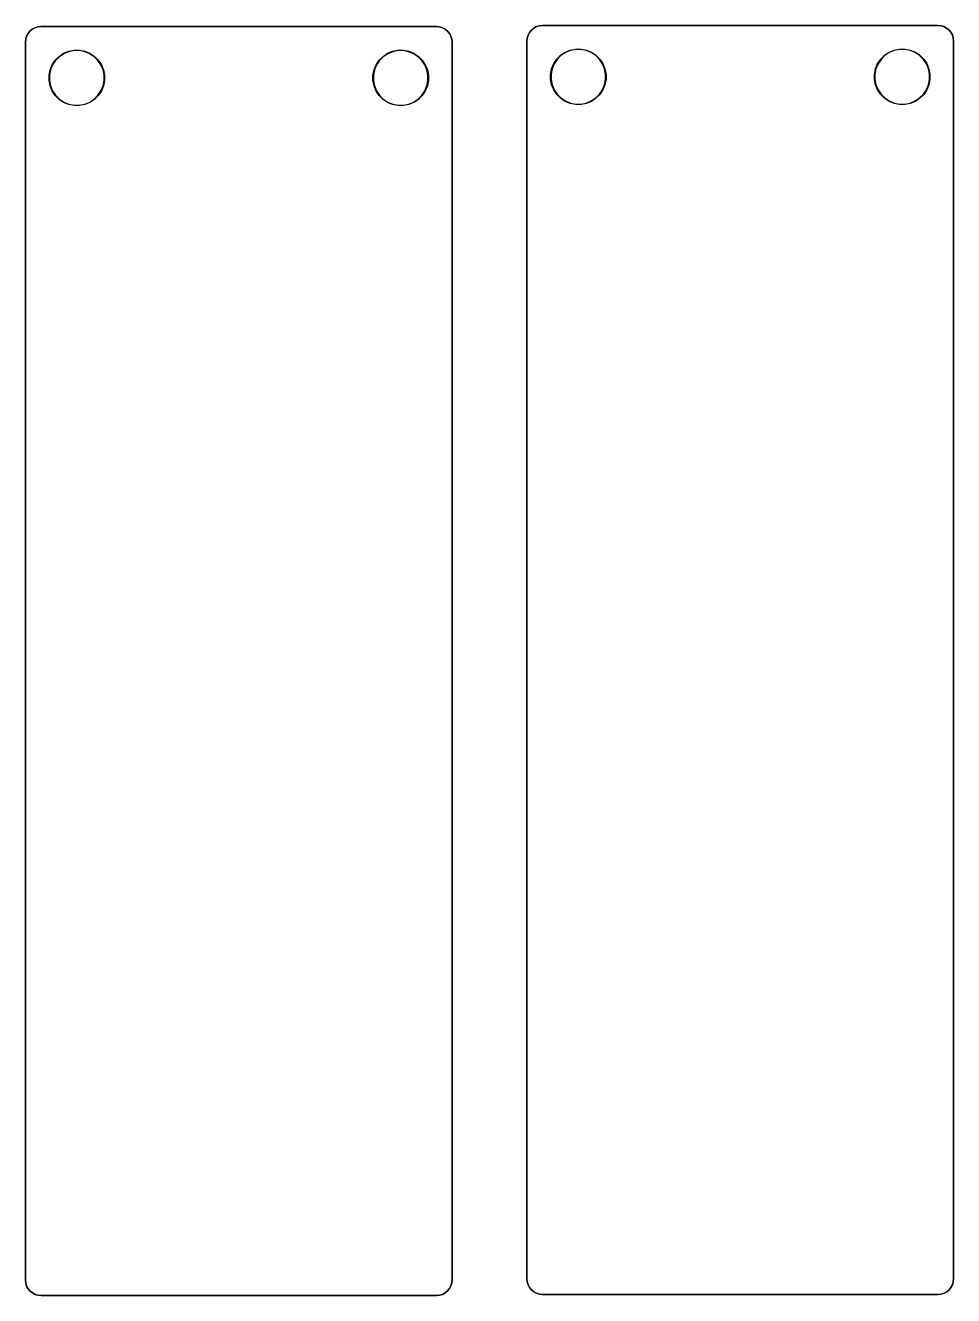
# Model space of a CAD drawing. Extents: x 46.1 to 133.9, y -153.7 to -55.1.
# Drawn here: x 92.4 to 133.9, y -153.7 to -96.8 of the extents above; entities that cross this region are included whole.
import ezdxf

# ---------------------------------------------------------------- set-up
doc = ezdxf.new("R2010")
doc.units = 0
doc.layers.add('BLACK', color=7, linetype='CONTINUOUS')

msp = doc.modelspace()

# ---------------------------------------------------------------- linework, layer by layer
at = {"layer": 'BLACK', "linetype": 'Continuous'}
for p, q in [((92.4528, -97.3332), (92.5169, -97.2126)), ((92.517, -97.2126), (92.4528, -97.3333)), ((92.5169, -97.2126), (92.5169, -97.2126)), ((92.5169, -97.2126), (92.5169, -97.2126)), ((92.5169, -97.2126), (92.517, -97.2126)), ((92.517, -97.2126), (92.6033, -97.1068)), ((92.6033, -97.1068), (92.517, -97.2126)), ((92.517, -97.2126), (92.517, -97.2126)), ((92.517, -97.2126), (92.517, -97.2126)), ((92.517, -97.2126), (92.517, -97.2126)), ((92.6033, -97.1068), (92.7086, -97.0197)), ((92.7086, -97.0197), (92.6033, -97.1068)), ((92.6033, -97.1068), (92.6033, -97.1068)), ((92.6033, -97.1068), (92.6033, -97.1068)), ((92.6033, -97.1068), (92.6033, -97.1068)), ((92.6033, -97.1068), (92.6033, -97.1068)), ((92.6033, -97.1068), (92.6033, -97.1068)), ((92.7086, -97.0197), (92.8287, -96.9547)), ((92.8287, -96.9547), (92.7086, -97.0197)), ((92.7086, -97.0197), (92.7086, -97.0197)), ((92.7086, -97.0197), (92.7086, -97.0197)), ((92.7086, -97.0197), (92.7086, -97.0197)), ((92.7086, -97.0197), (92.7086, -97.0197)), ((92.7086, -97.0197), (92.7086, -97.0197)), ((92.8287, -96.9547), (92.9592, -96.9143)), ((92.9592, -96.9143), (92.8287, -96.9547)), ((92.8287, -96.9547), (92.8287, -96.9547)), ((92.8287, -96.9547), (92.8287, -96.9547)), ((92.8287, -96.9547), (92.8287, -96.9547)), ((92.8287, -96.9547), (92.8287, -96.9547)), ((92.8287, -96.9547), (92.8287, -96.9547)), ((92.8287, -96.9547), (92.8287, -96.9547)), ((92.9592, -96.9143), (93.0951, -96.9)), ((93.0951, -96.9), (92.9592, -96.9143)), ((92.9592, -96.9143), (92.9592, -96.9143)), ((92.9592, -96.9143), (92.9592, -96.9143)), ((93.0951, -96.9), (93.0951, -96.9)), ((93.0951, -96.9), (93.1, -96.9)), ((93.1, -96.9), (93.0951, -96.9)), ((93.0951, -96.9), (93.0951, -96.9)), ((93.1, -96.9), (110.8, -96.9)), ((110.8, -96.9), (93.1, -96.9)), ((110.8, -96.9), (110.936, -96.9133)), ((110.936, -96.9133), (110.8, -96.9)), ((110.936, -96.9133), (110.936, -96.9133)), ((110.936, -96.9133), (110.936, -96.9133)), ((110.936, -96.9133), (111.067, -96.9528)), ((111.067, -96.9528), (110.936, -96.9133)), ((111.067, -96.9528), (111.067, -96.9528)), ((111.067, -96.9528), (111.067, -96.9528)), ((111.067, -96.9528), (111.187, -97.0169)), ((111.187, -97.017), (111.067, -96.9528)), ((111.067, -96.9528), (111.067, -96.9528)), ((111.187, -97.0169), (111.187, -97.0169)), ((111.187, -97.0169), (111.187, -97.0169)), ((111.187, -97.0169), (111.187, -97.017)), ((111.187, -97.017), (111.293, -97.1033)), ((111.293, -97.1033), (111.187, -97.017)), ((111.187, -97.017), (111.187, -97.017)), ((111.187, -97.017), (111.187, -97.017)), ((111.187, -97.017), (111.187, -97.017)), ((111.293, -97.1033), (111.293, -97.1033)), ((111.293, -97.1033), (111.293, -97.1033)), ((111.293, -97.1033), (111.293, -97.1033)), ((111.293, -97.1033), (111.293, -97.1033)), ((111.293, -97.1033), (111.293, -97.1033)), ((111.293, -97.1033), (111.38, -97.2086)), ((111.38, -97.2086), (111.293, -97.1033)), ((111.293, -97.1033), (111.293, -97.1033)), ((111.38, -97.2086), (111.38, -97.2086)), ((111.38, -97.2086), (111.38, -97.2086)), ((111.38, -97.2086), (111.445, -97.3287)), ((111.445, -97.3287), (111.38, -97.2086)), ((111.38, -97.2086), (111.38, -97.2086)), ((111.38, -97.2086), (111.38, -97.2086)), ((111.38, -97.2086), (111.38, -97.2086)), ((114.903, -97.2832), (114.967, -97.1626)), ((114.967, -97.1626), (114.903, -97.2833)), ((114.967, -97.1626), (115.053, -97.0568)), ((115.053, -97.0568), (114.967, -97.1626)), ((114.967, -97.1626), (114.967, -97.1626)), ((114.967, -97.1626), (114.967, -97.1626)), ((114.967, -97.1626), (114.967, -97.1626)), ((114.967, -97.1626), (114.967, -97.1626)), ((114.967, -97.1626), (114.967, -97.1626)), ((114.967, -97.1626), (114.967, -97.1626)), ((115.053, -97.0568), (115.159, -96.9697)), ((115.159, -96.9697), (115.053, -97.0568)), ((115.053, -97.0568), (115.053, -97.0568)), ((115.053, -97.0568), (115.053, -97.0568)), ((115.053, -97.0568), (115.053, -97.0568)), ((115.053, -97.0568), (115.053, -97.0568)), ((115.053, -97.0568), (115.053, -97.0568)), ((115.159, -96.9697), (115.279, -96.9047)), ((115.279, -96.9047), (115.159, -96.9697)), ((115.159, -96.9697), (115.159, -96.9697)), ((115.159, -96.9697), (115.159, -96.9697)), ((115.159, -96.9697), (115.159, -96.9697)), ((115.159, -96.9697), (115.159, -96.9697)), ((115.159, -96.9697), (115.159, -96.9697)), ((115.279, -96.9047), (115.409, -96.8643)), ((115.409, -96.8643), (115.279, -96.9047)), ((115.279, -96.9047), (115.279, -96.9047)), ((115.279, -96.9047), (115.279, -96.9047)), ((115.279, -96.9047), (115.279, -96.9047)), ((115.279, -96.9047), (115.279, -96.9047)), ((115.279, -96.9047), (115.279, -96.9047)), ((115.279, -96.9047), (115.279, -96.9047)), ((115.409, -96.8643), (115.545, -96.85)), ((115.545, -96.85), (115.409, -96.8643)), ((115.409, -96.8643), (115.409, -96.8643)), ((115.409, -96.8643), (115.409, -96.8643)), ((115.545, -96.85), (115.545, -96.85)), ((115.545, -96.85), (115.55, -96.85)), ((115.55, -96.85), (115.545, -96.85)), ((115.545, -96.85), (115.545, -96.85)), ((115.55, -96.85), (133.25, -96.85)), ((133.25, -96.85), (115.55, -96.85)), ((133.25, -96.85), (133.386, -96.8633)), ((133.386, -96.8633), (133.25, -96.85)), ((133.386, -96.8633), (133.386, -96.8633)), ((133.386, -96.8633), (133.386, -96.8633)), ((133.386, -96.8633), (133.517, -96.9028)), ((133.517, -96.9028), (133.386, -96.8633)), ((133.517, -96.9028), (133.517, -96.9028)), ((133.517, -96.9028), (133.517, -96.9028)), ((133.517, -96.9028), (133.637, -96.9669)), ((133.637, -96.967), (133.517, -96.9028)), ((133.517, -96.9028), (133.517, -96.9028)), ((133.637, -96.9669), (133.637, -96.9669)), ((133.637, -96.9669), (133.637, -96.9669)), ((133.637, -96.9669), (133.637, -96.967)), ((133.637, -96.967), (133.743, -97.0533)), ((133.743, -97.0533), (133.637, -96.967)), ((133.637, -96.967), (133.637, -96.967)), ((133.637, -96.967), (133.637, -96.967)), ((133.637, -96.967), (133.637, -96.967)), ((133.743, -97.0533), (133.743, -97.0533)), ((133.743, -97.0533), (133.743, -97.0533)), ((133.743, -97.0533), (133.743, -97.0533)), ((133.743, -97.0533), (133.743, -97.0533)), ((133.743, -97.0533), (133.743, -97.0533)), ((133.743, -97.0533), (133.83, -97.1586)), ((133.83, -97.1586), (133.743, -97.0533)), ((133.743, -97.0533), (133.743, -97.0533)), ((133.83, -97.1586), (133.83, -97.1586)), ((133.83, -97.1586), (133.83, -97.1586)), ((133.83, -97.1586), (133.895, -97.2787)), ((133.895, -97.2787), (133.83, -97.1586)), ((133.83, -97.1586), (133.83, -97.1586)), ((133.83, -97.1586), (133.83, -97.1586)), ((133.83, -97.1586), (133.83, -97.1586)), ((92.4, -97.6), (92.4133, -97.464)), ((92.4133, -97.464), (92.4, -97.6)), ((92.4, -153), (92.4, -97.6)), ((92.4, -97.6), (92.4, -97.6)), ((92.4, -97.6), (92.4, -97.6)), ((92.4, -97.6), (92.4, -153)), ((92.4133, -97.464), (92.4528, -97.3332)), ((92.4528, -97.3333), (92.4133, -97.464)), ((92.4133, -97.464), (92.4133, -97.464)), ((92.4133, -97.464), (92.4133, -97.464)), ((92.4528, -97.3332), (92.4528, -97.3332)), ((92.4528, -97.3332), (92.4528, -97.3332)), ((92.4528, -97.3333), (92.4528, -97.3333)), ((111.445, -97.3287), (111.445, -97.3287)), ((111.445, -97.3287), (111.445, -97.3287)), ((111.445, -97.3287), (111.445, -97.3287)), ((111.445, -97.3287), (111.445, -97.3287)), ((111.445, -97.3287), (111.445, -97.3287)), ((111.445, -97.3287), (111.486, -97.4592)), ((111.486, -97.4592), (111.445, -97.3287)), ((111.445, -97.3287), (111.445, -97.3287)), ((111.486, -97.4592), (111.486, -97.4592)), ((111.486, -97.4592), (111.486, -97.4592)), ((111.486, -97.4592), (111.5, -97.5951)), ((111.5, -97.5951), (111.486, -97.4592)), ((111.5, -97.5951), (111.5, -97.5951)), ((111.5, -97.5951), (111.5, -97.6)), ((111.5, -97.6), (111.5, -97.5951)), ((111.5, -97.5951), (111.5, -97.5951)), ((111.5, -97.6), (111.5, -153)), ((111.5, -153), (111.5, -97.6)), ((111.5, -97.6), (111.5, -97.6)), ((111.5, -97.6), (111.5, -97.6)), ((114.85, -97.55), (114.863, -97.414)), ((114.863, -97.414), (114.85, -97.55)), ((114.85, -152.95), (114.85, -97.55)), ((114.85, -97.55), (114.85, -97.55)), ((114.85, -97.55), (114.85, -97.55)), ((114.85, -97.55), (114.85, -152.95)), ((114.863, -97.414), (114.903, -97.2832)), ((114.903, -97.2833), (114.863, -97.414)), ((114.863, -97.414), (114.863, -97.414)), ((114.863, -97.414), (114.863, -97.414)), ((114.903, -97.2832), (114.903, -97.2832)), ((114.903, -97.2832), (114.903, -97.2832)), ((114.903, -97.2833), (114.903, -97.2833)), ((133.895, -97.2787), (133.895, -97.2787)), ((133.895, -97.2787), (133.895, -97.2787)), ((133.895, -97.2787), (133.895, -97.2787)), ((133.895, -97.2787), (133.895, -97.2787)), ((133.895, -97.2787), (133.895, -97.2787)), ((133.895, -97.2787), (133.936, -97.4092)), ((133.936, -97.4092), (133.895, -97.2787)), ((133.895, -97.2787), (133.895, -97.2787)), ((133.936, -97.4092), (133.936, -97.4092)), ((133.936, -97.4092), (133.936, -97.4092)), ((133.936, -97.4092), (133.95, -97.5451)), ((133.95, -97.5451), (133.936, -97.4092)), ((133.95, -97.5451), (133.95, -97.5451)), ((133.95, -97.5451), (133.95, -97.55)), ((133.95, -97.55), (133.95, -97.5451)), ((133.95, -97.5451), (133.95, -97.5451)), ((133.95, -97.55), (133.95, -152.95)), ((133.95, -152.95), (133.95, -97.55)), ((133.95, -97.55), (133.95, -97.55)), ((133.95, -97.55), (133.95, -97.55)), ((93.7358, -98.4087), (93.9087, -98.2358)), ((93.9214, -98.2513), (93.7513, -98.4214)), ((93.9087, -98.2358), (94.112, -98.1)), ((94.1215, -98.1176), (93.9214, -98.2513)), ((94.112, -98.1), (94.3379, -98.0064)), ((94.3437, -98.0256), (94.1215, -98.1176)), ((94.3379, -98.0064), (94.5777, -97.9587)), ((94.5797, -97.9786), (94.3437, -98.0256)), ((94.5777, -97.9587), (94.8223, -97.9587)), ((94.8203, -97.9786), (94.5797, -97.9786)), ((95.0563, -98.0256), (94.8203, -97.9786)), ((94.8223, -97.9587), (95.0621, -98.0064)), ((95.2785, -98.1176), (95.0563, -98.0256)), ((95.0621, -98.0064), (95.288, -98.1)), ((95.4786, -98.2513), (95.2785, -98.1176)), ((95.288, -98.1), (95.4913, -98.2358)), ((95.6487, -98.4214), (95.4786, -98.2513)), ((95.4913, -98.2358), (95.6642, -98.4087)), ((108.236, -98.4087), (108.409, -98.2358)), ((108.421, -98.2513), (108.251, -98.4214)), ((108.409, -98.2358), (108.612, -98.1)), ((108.621, -98.1176), (108.421, -98.2513)), ((108.612, -98.1), (108.838, -98.0064)), ((108.844, -98.0256), (108.621, -98.1176)), ((108.838, -98.0064), (109.078, -97.9587)), ((109.08, -97.9786), (108.844, -98.0256)), ((109.078, -97.9587), (109.322, -97.9587)), ((109.32, -97.9786), (109.08, -97.9786)), ((109.556, -98.0256), (109.32, -97.9786)), ((109.322, -97.9587), (109.562, -98.0064)), ((109.779, -98.1176), (109.556, -98.0256)), ((109.562, -98.0064), (109.788, -98.1)), ((109.979, -98.2513), (109.779, -98.1176)), ((109.788, -98.1), (109.991, -98.2358)), ((110.149, -98.4214), (109.979, -98.2513)), ((109.991, -98.2358), (110.164, -98.4087)), ((116.186, -98.3587), (116.359, -98.1858)), ((116.371, -98.2013), (116.201, -98.3714)), ((116.359, -98.1858), (116.562, -98.05)), ((116.571, -98.0676), (116.371, -98.2013)), ((116.562, -98.05), (116.788, -97.9564)), ((116.794, -97.9756), (116.571, -98.0676)), ((116.788, -97.9564), (117.028, -97.9087)), ((117.03, -97.9286), (116.794, -97.9756)), ((117.028, -97.9087), (117.272, -97.9087)), ((117.27, -97.9286), (117.03, -97.9286)), ((117.506, -97.9756), (117.27, -97.9286)), ((117.272, -97.9087), (117.512, -97.9564)), ((117.729, -98.0676), (117.506, -97.9756)), ((117.512, -97.9564), (117.738, -98.05)), ((117.929, -98.2013), (117.729, -98.0676)), ((117.738, -98.05), (117.941, -98.1858)), ((118.099, -98.3714), (117.929, -98.2013)), ((117.941, -98.1858), (118.114, -98.3587)), ((130.686, -98.3587), (130.859, -98.1858)), ((130.871, -98.2013), (130.701, -98.3714)), ((130.859, -98.1858), (131.062, -98.05)), ((131.071, -98.0676), (130.871, -98.2013)), ((131.062, -98.05), (131.288, -97.9564)), ((131.294, -97.9756), (131.071, -98.0676)), ((131.288, -97.9564), (131.528, -97.9087)), ((131.53, -97.9286), (131.294, -97.9756)), ((131.528, -97.9087), (131.772, -97.9087)), ((131.77, -97.9286), (131.53, -97.9286)), ((132.006, -97.9756), (131.77, -97.9286)), ((131.772, -97.9087), (132.012, -97.9564)), ((132.229, -98.0676), (132.006, -97.9756)), ((132.012, -97.9564), (132.238, -98.05)), ((132.429, -98.2013), (132.229, -98.0676)), ((132.238, -98.05), (132.441, -98.1858)), ((132.599, -98.3714), (132.429, -98.2013)), ((132.441, -98.1858), (132.614, -98.3587)), ((93.4587, -99.0777), (93.5064, -98.8379)), ((93.5256, -98.8437), (93.4786, -99.0797)), ((93.5064, -98.8379), (93.6, -98.612)), ((93.6176, -98.6215), (93.5256, -98.8437)), ((93.6, -98.612), (93.7358, -98.4087)), ((93.7513, -98.4214), (93.6176, -98.6215)), ((95.7824, -98.6215), (95.6487, -98.4214)), ((95.6642, -98.4087), (95.8, -98.612)), ((95.8744, -98.8437), (95.7824, -98.6215)), ((95.8, -98.612), (95.8936, -98.8379)), ((95.9214, -99.0797), (95.8744, -98.8437)), ((95.8936, -98.8379), (95.9413, -99.0777)), ((107.959, -99.0777), (108.006, -98.8379)), ((108.026, -98.8437), (107.979, -99.0797)), ((108.006, -98.8379), (108.1, -98.612)), ((108.118, -98.6215), (108.026, -98.8437)), ((108.1, -98.612), (108.236, -98.4087)), ((108.251, -98.4214), (108.118, -98.6215)), ((110.282, -98.6215), (110.149, -98.4214)), ((110.164, -98.4087), (110.3, -98.612)), ((110.374, -98.8437), (110.282, -98.6215)), ((110.3, -98.612), (110.394, -98.8379)), ((110.421, -99.0797), (110.374, -98.8437)), ((110.394, -98.8379), (110.441, -99.0777)), ((115.909, -99.0277), (115.956, -98.7879)), ((115.976, -98.7937), (115.929, -99.0297)), ((115.956, -98.7879), (116.05, -98.562)), ((116.068, -98.5715), (115.976, -98.7937)), ((116.05, -98.562), (116.186, -98.3587)), ((116.201, -98.3714), (116.068, -98.5715)), ((118.232, -98.5715), (118.099, -98.3714)), ((118.114, -98.3587), (118.25, -98.562)), ((118.324, -98.7937), (118.232, -98.5715)), ((118.25, -98.562), (118.344, -98.7879)), ((118.371, -99.0297), (118.324, -98.7937)), ((118.344, -98.7879), (118.391, -99.0277)), ((130.409, -99.0277), (130.456, -98.7879)), ((130.476, -98.7937), (130.429, -99.0297)), ((130.456, -98.7879), (130.55, -98.562)), ((130.568, -98.5715), (130.476, -98.7937)), ((130.55, -98.562), (130.686, -98.3587)), ((130.701, -98.3714), (130.568, -98.5715)), ((132.732, -98.5715), (132.599, -98.3714)), ((132.614, -98.3587), (132.75, -98.562)), ((132.824, -98.7937), (132.732, -98.5715)), ((132.75, -98.562), (132.844, -98.7879)), ((132.871, -99.0297), (132.824, -98.7937)), ((132.844, -98.7879), (132.891, -99.0277)), ((93.4587, -99.3223), (93.4587, -99.0777)), ((93.5064, -99.5621), (93.4587, -99.3223)), ((93.4786, -99.0797), (93.4786, -99.3203)), ((93.4786, -99.3203), (93.5256, -99.5563)), ((95.8744, -99.5563), (95.9214, -99.3203)), ((95.9413, -99.3223), (95.8936, -99.5621)), ((95.9214, -99.3203), (95.9214, -99.0797)), ((95.9413, -99.0777), (95.9413, -99.3223)), ((107.959, -99.3223), (107.959, -99.0777)), ((108.006, -99.5621), (107.959, -99.3223)), ((107.979, -99.0797), (107.979, -99.3203)), ((107.979, -99.3203), (108.026, -99.5563)), ((110.374, -99.5563), (110.421, -99.3203)), ((110.441, -99.3223), (110.394, -99.5621)), ((110.421, -99.3203), (110.421, -99.0797)), ((110.441, -99.0777), (110.441, -99.3223)), ((115.909, -99.2723), (115.909, -99.0277)), ((115.956, -99.5121), (115.909, -99.2723)), ((115.929, -99.0297), (115.929, -99.2703)), ((115.929, -99.2703), (115.976, -99.5063)), ((118.324, -99.5063), (118.371, -99.2703)), ((118.391, -99.2723), (118.344, -99.5121)), ((118.371, -99.2703), (118.371, -99.0297)), ((118.391, -99.0277), (118.391, -99.2723)), ((130.409, -99.2723), (130.409, -99.0277)), ((130.456, -99.5121), (130.409, -99.2723)), ((130.429, -99.0297), (130.429, -99.2703)), ((130.429, -99.2703), (130.476, -99.5063)), ((132.824, -99.5063), (132.871, -99.2703)), ((132.891, -99.2723), (132.844, -99.5121)), ((132.871, -99.2703), (132.871, -99.0297)), ((132.891, -99.0277), (132.891, -99.2723)), ((93.6, -99.788), (93.5064, -99.5621)), ((93.5256, -99.5563), (93.6176, -99.7785)), ((93.7358, -99.9913), (93.6, -99.788)), ((93.6176, -99.7785), (93.7513, -99.9786)), ((93.9087, -100.164), (93.7358, -99.9913)), ((93.7513, -99.9786), (93.9214, -100.149)), ((95.4786, -100.149), (95.6487, -99.9786)), ((95.6642, -99.9913), (95.4913, -100.164)), ((95.6487, -99.9786), (95.7824, -99.7785)), ((95.8, -99.788), (95.6642, -99.9913)), ((95.7824, -99.7785), (95.8744, -99.5563)), ((95.8936, -99.5621), (95.8, -99.788)), ((108.1, -99.788), (108.006, -99.5621)), ((108.026, -99.5563), (108.118, -99.7785)), ((108.236, -99.9913), (108.1, -99.788)), ((108.118, -99.7785), (108.251, -99.9786)), ((108.409, -100.164), (108.236, -99.9913)), ((108.251, -99.9786), (108.421, -100.149)), ((109.979, -100.149), (110.149, -99.9786)), ((110.164, -99.9913), (109.991, -100.164)), ((110.149, -99.9786), (110.282, -99.7785)), ((110.3, -99.788), (110.164, -99.9913)), ((110.282, -99.7785), (110.374, -99.5563)), ((110.394, -99.5621), (110.3, -99.788)), ((116.05, -99.738), (115.956, -99.5121)), ((115.976, -99.5063), (116.068, -99.7285)), ((116.186, -99.9413), (116.05, -99.738)), ((116.068, -99.7285), (116.201, -99.9286)), ((116.359, -100.114), (116.186, -99.9413)), ((116.201, -99.9286), (116.371, -100.099)), ((117.929, -100.099), (118.099, -99.9286)), ((118.114, -99.9413), (117.941, -100.114)), ((118.099, -99.9286), (118.232, -99.7285)), ((118.25, -99.738), (118.114, -99.9413)), ((118.232, -99.7285), (118.324, -99.5063)), ((118.344, -99.5121), (118.25, -99.738)), ((130.55, -99.738), (130.456, -99.5121)), ((130.476, -99.5063), (130.568, -99.7285)), ((130.686, -99.9413), (130.55, -99.738)), ((130.568, -99.7285), (130.701, -99.9286)), ((130.859, -100.114), (130.686, -99.9413)), ((130.701, -99.9286), (130.871, -100.099)), ((132.429, -100.099), (132.599, -99.9286)), ((132.614, -99.9413), (132.441, -100.114)), ((132.599, -99.9286), (132.732, -99.7285)), ((132.75, -99.738), (132.614, -99.9413)), ((132.732, -99.7285), (132.824, -99.5063)), ((132.844, -99.5121), (132.75, -99.738)), ((94.112, -100.3), (93.9087, -100.164)), ((93.9214, -100.149), (94.1215, -100.282)), ((94.3379, -100.394), (94.112, -100.3)), ((94.1215, -100.282), (94.3437, -100.374)), ((94.5777, -100.441), (94.3379, -100.394)), ((94.3437, -100.374), (94.5797, -100.421)), ((94.8223, -100.441), (94.5777, -100.441)), ((94.5797, -100.421), (94.8203, -100.421)), ((94.8203, -100.421), (95.0563, -100.374)), ((95.0621, -100.394), (94.8223, -100.441)), ((95.0563, -100.374), (95.2785, -100.282)), ((95.288, -100.3), (95.0621, -100.394)), ((95.2785, -100.282), (95.4786, -100.149)), ((95.4913, -100.164), (95.288, -100.3)), ((108.612, -100.3), (108.409, -100.164)), ((108.421, -100.149), (108.621, -100.282)), ((108.838, -100.394), (108.612, -100.3)), ((108.621, -100.282), (108.844, -100.374)), ((109.078, -100.441), (108.838, -100.394)), ((108.844, -100.374), (109.08, -100.421)), ((109.322, -100.441), (109.078, -100.441)), ((109.08, -100.421), (109.32, -100.421)), ((109.32, -100.421), (109.556, -100.374)), ((109.562, -100.394), (109.322, -100.441)), ((109.556, -100.374), (109.779, -100.282)), ((109.788, -100.3), (109.562, -100.394)), ((109.779, -100.282), (109.979, -100.149)), ((109.991, -100.164), (109.788, -100.3)), ((116.562, -100.25), (116.359, -100.114)), ((116.371, -100.099), (116.571, -100.232)), ((116.788, -100.344), (116.562, -100.25)), ((116.571, -100.232), (116.794, -100.324)), ((117.028, -100.391), (116.788, -100.344)), ((116.794, -100.324), (117.03, -100.371)), ((117.272, -100.391), (117.028, -100.391)), ((117.03, -100.371), (117.27, -100.371)), ((117.27, -100.371), (117.506, -100.324)), ((117.512, -100.344), (117.272, -100.391)), ((117.506, -100.324), (117.729, -100.232)), ((117.738, -100.25), (117.512, -100.344)), ((117.729, -100.232), (117.929, -100.099)), ((117.941, -100.114), (117.738, -100.25)), ((131.062, -100.25), (130.859, -100.114)), ((130.871, -100.099), (131.071, -100.232)), ((131.288, -100.344), (131.062, -100.25)), ((131.071, -100.232), (131.294, -100.324)), ((131.528, -100.391), (131.288, -100.344)), ((131.294, -100.324), (131.53, -100.371)), ((131.772, -100.391), (131.528, -100.391)), ((131.53, -100.371), (131.77, -100.371)), ((131.77, -100.371), (132.006, -100.324)), ((132.012, -100.344), (131.772, -100.391)), ((132.006, -100.324), (132.229, -100.232)), ((132.238, -100.25), (132.012, -100.344)), ((132.229, -100.232), (132.429, -100.099)), ((132.441, -100.114), (132.238, -100.25)), ((92.4, -153.005), (92.4, -153)), ((92.4, -153), (92.4, -153)), ((92.4, -153), (92.4, -153.005)), ((92.4143, -153.141), (92.4, -153.005)), ((92.4, -153.005), (92.4, -153.005)), ((92.4, -153.005), (92.4, -153.005)), ((92.4, -153.005), (92.4143, -153.141)), ((92.4547, -153.271), (92.4143, -153.141)), ((92.4143, -153.141), (92.4143, -153.141)), ((92.4143, -153.141), (92.4143, -153.141)), ((92.4143, -153.141), (92.4143, -153.141)), ((92.4143, -153.141), (92.4547, -153.271)), ((92.5197, -153.391), (92.4547, -153.271)), ((92.4547, -153.271), (92.4547, -153.271)), ((92.4547, -153.271), (92.4547, -153.271)), ((92.4547, -153.271), (92.4547, -153.271)), ((92.4547, -153.271), (92.4547, -153.271)), ((92.4547, -153.271), (92.4547, -153.271)), ((92.4547, -153.271), (92.5197, -153.391)), ((92.6068, -153.497), (92.5197, -153.391)), ((92.5197, -153.391), (92.5197, -153.391)), ((92.5197, -153.391), (92.5197, -153.391)), ((92.5197, -153.391), (92.5197, -153.391)), ((92.5197, -153.391), (92.5197, -153.391)), ((92.5197, -153.391), (92.5197, -153.391)), ((92.5197, -153.391), (92.5197, -153.391)), ((92.5197, -153.391), (92.6068, -153.497)), ((111.297, -153.493), (111.191, -153.58)), ((111.191, -153.58), (111.297, -153.493)), ((111.383, -153.387), (111.297, -153.493)), ((111.297, -153.493), (111.383, -153.387)), ((111.297, -153.493), (111.297, -153.493)), ((111.297, -153.493), (111.297, -153.493)), ((111.297, -153.493), (111.297, -153.493)), ((111.297, -153.493), (111.297, -153.493)), ((111.297, -153.493), (111.297, -153.493)), ((111.297, -153.493), (111.297, -153.493)), ((111.447, -153.267), (111.383, -153.387)), ((111.383, -153.387), (111.447, -153.267)), ((111.383, -153.387), (111.383, -153.387)), ((111.383, -153.387), (111.383, -153.387)), ((111.383, -153.387), (111.383, -153.387)), ((111.383, -153.387), (111.383, -153.387)), ((111.383, -153.387), (111.383, -153.387)), ((111.383, -153.387), (111.383, -153.387)), ((111.487, -153.136), (111.447, -153.267)), ((111.447, -153.267), (111.487, -153.136)), ((111.447, -153.267), (111.447, -153.267)), ((111.447, -153.267), (111.447, -153.267)), ((111.447, -153.267), (111.447, -153.267)), ((111.447, -153.267), (111.447, -153.267)), ((111.5, -153), (111.487, -153.136)), ((111.487, -153.136), (111.5, -153)), ((111.487, -153.136), (111.487, -153.136)), ((111.487, -153.136), (111.487, -153.136)), ((111.5, -153), (111.5, -153)), ((114.85, -152.955), (114.85, -152.95)), ((114.85, -152.95), (114.85, -152.95)), ((114.85, -152.95), (114.85, -152.955)), ((114.864, -153.091), (114.85, -152.955)), ((114.85, -152.955), (114.85, -152.955)), ((114.85, -152.955), (114.85, -152.955)), ((114.85, -152.955), (114.864, -153.091)), ((114.905, -153.221), (114.864, -153.091)), ((114.864, -153.091), (114.864, -153.091)), ((114.864, -153.091), (114.864, -153.091)), ((114.864, -153.091), (114.864, -153.091)), ((114.864, -153.091), (114.905, -153.221)), ((114.97, -153.341), (114.905, -153.221)), ((114.905, -153.221), (114.905, -153.221)), ((114.905, -153.221), (114.905, -153.221)), ((114.905, -153.221), (114.905, -153.221)), ((114.905, -153.221), (114.905, -153.221)), ((114.905, -153.221), (114.905, -153.221)), ((114.905, -153.221), (114.97, -153.341)), ((115.057, -153.447), (114.97, -153.341)), ((114.97, -153.341), (114.97, -153.341)), ((114.97, -153.341), (114.97, -153.341)), ((114.97, -153.341), (114.97, -153.341)), ((114.97, -153.341), (114.97, -153.341)), ((114.97, -153.341), (114.97, -153.341)), ((114.97, -153.341), (114.97, -153.341)), ((114.97, -153.341), (115.057, -153.447)), ((115.163, -153.533), (115.057, -153.447)), ((115.057, -153.447), (115.057, -153.447)), ((115.057, -153.447), (115.057, -153.447)), ((115.057, -153.447), (115.057, -153.447)), ((115.057, -153.447), (115.057, -153.447)), ((115.057, -153.447), (115.057, -153.447)), ((115.057, -153.447), (115.057, -153.447)), ((115.057, -153.447), (115.163, -153.533)), ((133.747, -153.443), (133.641, -153.53)), ((133.641, -153.53), (133.747, -153.443)), ((133.833, -153.337), (133.747, -153.443)), ((133.747, -153.443), (133.833, -153.337)), ((133.747, -153.443), (133.747, -153.443)), ((133.747, -153.443), (133.747, -153.443)), ((133.747, -153.443), (133.747, -153.443)), ((133.747, -153.443), (133.747, -153.443)), ((133.747, -153.443), (133.747, -153.443)), ((133.747, -153.443), (133.747, -153.443)), ((133.897, -153.217), (133.833, -153.337)), ((133.833, -153.337), (133.897, -153.217)), ((133.833, -153.337), (133.833, -153.337)), ((133.833, -153.337), (133.833, -153.337)), ((133.833, -153.337), (133.833, -153.337)), ((133.833, -153.337), (133.833, -153.337)), ((133.833, -153.337), (133.833, -153.337)), ((133.833, -153.337), (133.833, -153.337)), ((133.937, -153.086), (133.897, -153.217)), ((133.897, -153.217), (133.937, -153.086)), ((133.897, -153.217), (133.897, -153.217)), ((133.897, -153.217), (133.897, -153.217)), ((133.897, -153.217), (133.897, -153.217)), ((133.897, -153.217), (133.897, -153.217)), ((133.95, -152.95), (133.937, -153.086)), ((133.937, -153.086), (133.95, -152.95)), ((133.937, -153.086), (133.937, -153.086)), ((133.937, -153.086), (133.937, -153.086)), ((133.95, -152.95), (133.95, -152.95)), ((92.7126, -153.583), (92.6068, -153.497)), ((92.6068, -153.497), (92.6068, -153.497)), ((92.6068, -153.497), (92.6068, -153.497)), ((92.6068, -153.497), (92.6068, -153.497)), ((92.6068, -153.497), (92.6068, -153.497)), ((92.6068, -153.497), (92.6068, -153.497)), ((92.6068, -153.497), (92.6068, -153.497)), ((92.6068, -153.497), (92.7126, -153.583)), ((92.8332, -153.647), (92.7126, -153.583)), ((92.7126, -153.583), (92.7126, -153.583)), ((92.7126, -153.583), (92.7126, -153.583)), ((92.7126, -153.583), (92.7126, -153.583)), ((92.7126, -153.583), (92.7126, -153.583)), ((92.7126, -153.583), (92.7126, -153.583)), ((92.7126, -153.583), (92.7126, -153.583)), ((92.7126, -153.583), (92.8333, -153.647)), ((92.964, -153.687), (92.8332, -153.647)), ((92.8332, -153.647), (92.8332, -153.647)), ((92.8332, -153.647), (92.8332, -153.647)), ((92.8332, -153.647), (92.8332, -153.647)), ((92.8332, -153.647), (92.8332, -153.647)), ((92.8333, -153.647), (92.8333, -153.647)), ((92.8333, -153.647), (92.964, -153.687)), ((93.1, -153.7), (92.964, -153.687)), ((92.964, -153.687), (92.964, -153.687)), ((92.964, -153.687), (92.964, -153.687)), ((92.964, -153.687), (93.1, -153.7)), ((110.8, -153.7), (93.1, -153.7)), ((93.1, -153.7), (110.8, -153.7)), ((110.805, -153.7), (110.8, -153.7)), ((110.8, -153.7), (110.805, -153.7)), ((110.941, -153.686), (110.805, -153.7)), ((110.805, -153.7), (110.941, -153.686)), ((110.805, -153.7), (110.805, -153.7)), ((110.805, -153.7), (110.805, -153.7)), ((111.071, -153.645), (110.941, -153.686)), ((110.941, -153.686), (111.071, -153.645)), ((110.941, -153.686), (110.941, -153.686)), ((111.191, -153.58), (111.071, -153.645)), ((111.071, -153.645), (111.191, -153.58)), ((111.071, -153.645), (111.071, -153.645)), ((111.071, -153.645), (111.071, -153.645)), ((111.071, -153.645), (111.071, -153.645)), ((111.071, -153.645), (111.071, -153.645)), ((111.071, -153.645), (111.071, -153.645)), ((111.071, -153.645), (111.071, -153.645)), ((111.191, -153.58), (111.191, -153.58)), ((111.191, -153.58), (111.191, -153.58)), ((111.191, -153.58), (111.191, -153.58)), ((111.191, -153.58), (111.191, -153.58)), ((111.191, -153.58), (111.191, -153.58)), ((111.191, -153.58), (111.191, -153.58)), ((115.283, -153.597), (115.163, -153.533)), ((115.163, -153.533), (115.163, -153.533)), ((115.163, -153.533), (115.163, -153.533)), ((115.163, -153.533), (115.163, -153.533)), ((115.163, -153.533), (115.163, -153.533)), ((115.163, -153.533), (115.163, -153.533)), ((115.163, -153.533), (115.163, -153.533)), ((115.163, -153.533), (115.283, -153.597)), ((115.414, -153.637), (115.283, -153.597)), ((115.283, -153.597), (115.283, -153.597)), ((115.283, -153.597), (115.283, -153.597)), ((115.283, -153.597), (115.283, -153.597)), ((115.283, -153.597), (115.283, -153.597)), ((115.283, -153.597), (115.283, -153.597)), ((115.283, -153.597), (115.414, -153.637)), ((115.55, -153.65), (115.414, -153.637)), ((115.414, -153.637), (115.414, -153.637)), ((115.414, -153.637), (115.414, -153.637)), ((115.414, -153.637), (115.55, -153.65)), ((133.25, -153.65), (115.55, -153.65)), ((115.55, -153.65), (133.25, -153.65)), ((133.255, -153.65), (133.25, -153.65)), ((133.25, -153.65), (133.255, -153.65)), ((133.391, -153.636), (133.255, -153.65)), ((133.255, -153.65), (133.391, -153.636)), ((133.255, -153.65), (133.255, -153.65)), ((133.255, -153.65), (133.255, -153.65)), ((133.521, -153.595), (133.391, -153.636)), ((133.391, -153.636), (133.521, -153.595)), ((133.391, -153.636), (133.391, -153.636)), ((133.641, -153.53), (133.521, -153.595)), ((133.521, -153.595), (133.641, -153.53)), ((133.521, -153.595), (133.521, -153.595)), ((133.521, -153.595), (133.521, -153.595)), ((133.521, -153.595), (133.521, -153.595)), ((133.521, -153.595), (133.521, -153.595)), ((133.521, -153.595), (133.521, -153.595)), ((133.521, -153.595), (133.521, -153.595)), ((133.641, -153.53), (133.641, -153.53)), ((133.641, -153.53), (133.641, -153.53)), ((133.641, -153.53), (133.641, -153.53)), ((133.641, -153.53), (133.641, -153.53)), ((133.641, -153.53), (133.641, -153.53)), ((133.641, -153.53), (133.641, -153.53))]:
    msp.add_line(p, q, dxfattribs=at)

doc.saveas('drawing.dxf')
